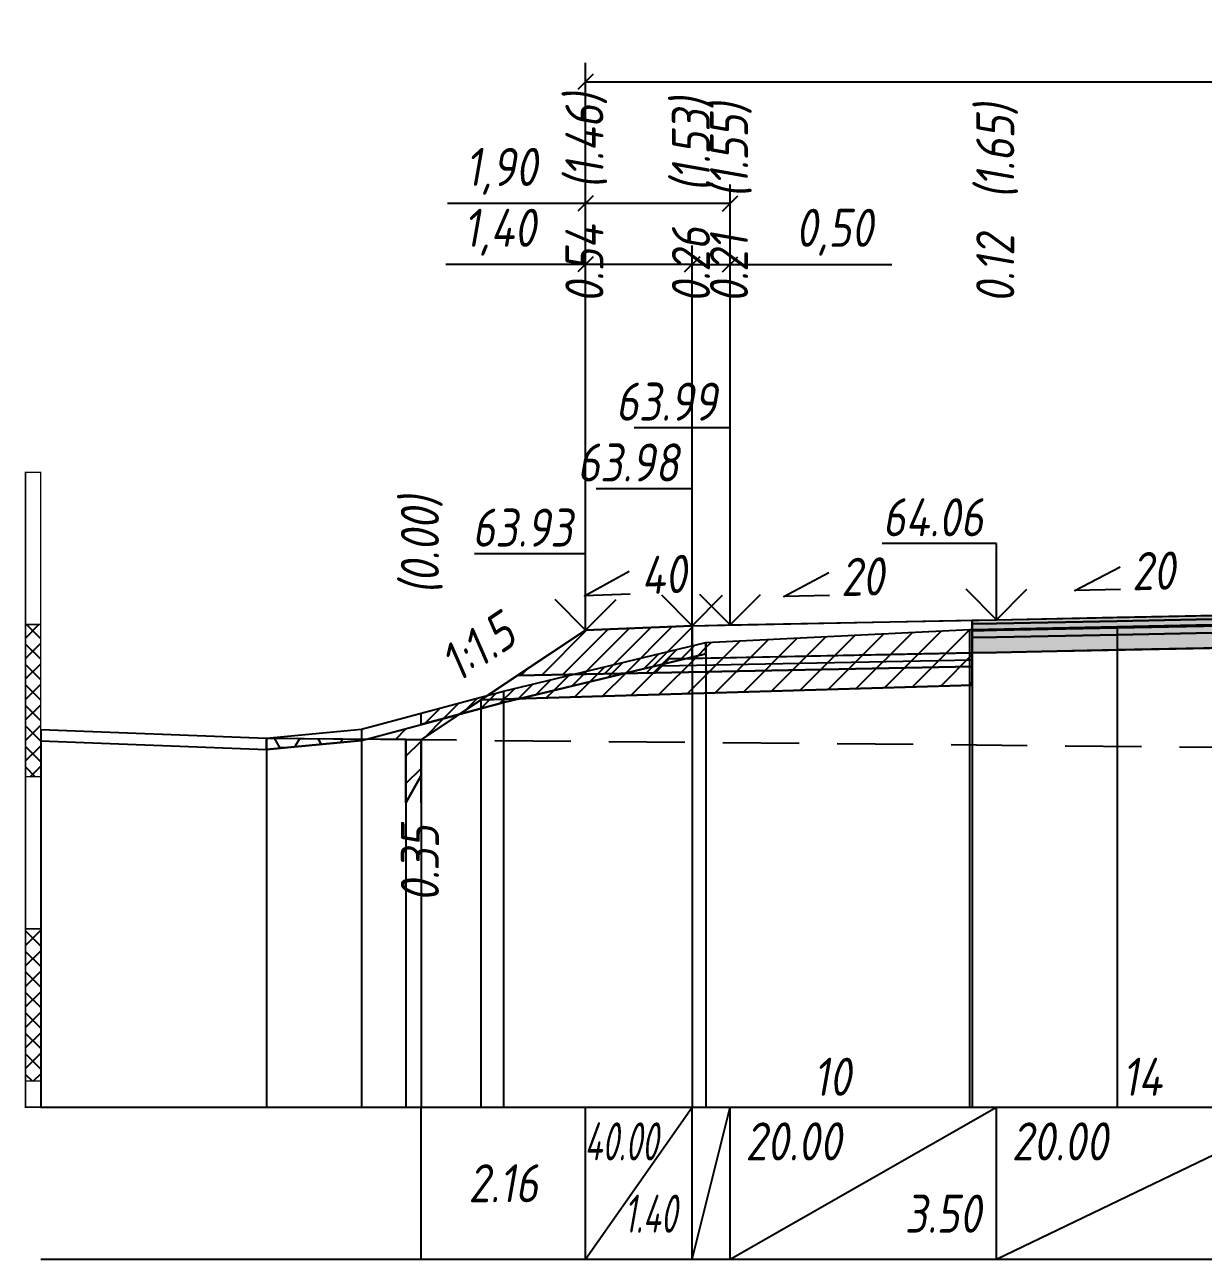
# Model space of a CAD drawing. Extents: x -717 to 1451, y -133302 to 233.
# Drawn here: x 78.9 to 156.4, y -43257 to -43175.9 of the extents above; entities that cross this region are included whole.
import ezdxf
from ezdxf.enums import TextEntityAlignment as Align

# ---------------------------------------------------------------- set-up
doc = ezdxf.new("R2010")
doc.units = 0
doc.linetypes.add('штриховая', pattern=[0.75, 0.5, -0.25])
for name, color, linetype in [('Интерполированный поперечник', 2, 'Continuous'), ('Код_514', 1, 'Continuous'), ('Контур_0', 7, 'Continuous'), ('Контур_2521', 7, 'Continuous'), ('Контур_2564', 7, 'Continuous'), ('Контур_2660', 7, 'Continuous'), ('Контур_2665', 7, 'Continuous'), ('Контур_400', 7, 'Continuous'), ('Контур_508', 7, 'Continuous'), ('Контур_512', 7, 'Continuous'), ('Контур_513', 7, 'Continuous'), ('Контур_818', 7, 'Continuous'), ('Красный поперечник', 1, 'Continuous'), ('Линейка абсолютных высот', 7, 'Continuous'), ('Объём_2501', 7, 'Continuous'), ('Объём_2564', 7, 'Continuous'), ('Объём_2650', 7, 'Continuous'), ('Объём_2660', 7, 'Continuous'), ('Объём_2661', 7, 'Continuous'), ('Объём_2663', 7, 'Continuous'), ('Объём_2665', 7, 'Continuous'), ('Объём_2666', 7, 'Continuous'), ('Объём_2753', 7, 'Continuous'), ('Откосы', 7, 'Continuous'), ('Отметки покрытия', 7, 'Continuous'), ('Рабочие отметки', 7, 'Continuous'), ('Рабочие отметки доп.', 7, 'Continuous'), ('Слои выравнивания', 7, 'Continuous'), ('Таблица', 7, 'Continuous'), ('Уклоны проезжей части', 7, 'Continuous'), ('Черный поперечник', 3, 'Continuous')]:
    doc.layers.add(name, color=color, linetype=linetype)
for name, color, linetype, true_color in [('Контур_2540', 2, 'Continuous', 0xffff00), ('Контур_2560', 2, 'Continuous', 0xffff00), ('Контур_2561', 7, 'Continuous', 0xff8040), ('Контур_2562', 3, 'Continuous', 0x00ff00), ('Контур_2563', 7, 'Continuous', 0xff8000), ('Контур_2570', 7, 'Continuous', 0x80ff00), ('Контур_2583', 3, 'Continuous', 0x00ff00), ('Контур_2725', 7, 'Continuous', 0x323232), ('Контур_2736', 4, 'Continuous', 0x00ffff), ('Контур_2737', 4, 'Continuous', 0x00ffff), ('Контур_2738', 4, 'Continuous', 0x00ffff), ('Контур_2739', 4, 'Continuous', 0x00ffff), ('Контур_2741', 4, 'Continuous', 0x00ffff), ('Контур_2742', 4, 'Continuous', 0x00ffff), ('Контур_2743', 4, 'Continuous', 0x00ffff), ('Контур_2744', 7, 'Continuous', 0xa4ffff), ('Контур_2745', 7, 'Continuous', 0xa4ffff), ('Контур_2747', 4, 'Continuous', 0x00ffff), ('Контур_2748', 4, 'Continuous', 0x00ffff), ('Контур_2749', 4, 'Continuous', 0x00ffff), ('Контур_2750', 4, 'Continuous', 0x00ffff), ('Контур_2751', 4, 'Continuous', 0x00ffff), ('Контур_2752', 4, 'Continuous', 0x00ffff), ('Контур_2760', 7, 'Continuous', 0x323232), ('Контур_2761', 7, 'Continuous', 0x323232), ('Контур_2762', 7, 'Continuous', 0x323232), ('Контур_2763', 7, 'Continuous', 0x323232), ('Контур_402', 7, 'Continuous', 0xff6464), ('Контур_703', 4, 'Continuous', 0x00ffff), ('Контур_705', 4, 'Continuous', 0x00ffff), ('Контур_707', 4, 'Continuous', 0x00ffff), ('Контур_720', 131, 'Continuous', 0xaaffff), ('Объём_2500', 7, 'Continuous', 0xc0c0c0), ('Объём_2520', 7, 'Continuous', 0x80ffff), ('Объём_2540', 2, 'Continuous', 0xffff00), ('Объём_2560', 2, 'Continuous', 0xffff00), ('Объём_2561', 7, 'Continuous', 0xff8040), ('Объём_2562', 3, 'Continuous', 0x00ff00), ('Объём_2563', 7, 'Continuous', 0xff8000), ('Объём_2570', 7, 'Continuous', 0x80ff00), ('Объём_2583', 3, 'Continuous', 0x00ff00), ('Объём_2592', 3, 'Continuous', 0x00ff00), ('Объём_2596', 3, 'Continuous', 0x00ff00), ('Объём_2600', 7, 'Continuous', 0x808000), ('Объём_2746', 2, 'Continuous', 0xffff00)]:
    doc.layers.add(name, color=color, linetype=linetype, true_color=true_color)
doc.styles.get("Standard").update_dxf_attribs({"font": 'txt', "height": 2.5})
doc.styles.add('М', font='romand.shx', dxfattribs={"width": 0.8, "oblique": 10, "height": 2.5})
doc.dimstyles.new('ISO-25', dxfattribs={"dimtxt": 2.5, "dimasz": 2.5, "dimexe": 1.25, "dimexo": 0.625, "dimtad": 1, "dimtxsty": 'Standard', "dimcen": 2.5, "dimadec": 0, "dimazin": 0, "dimtfac": 1, "dimtmove": 0, "dimatfit": 3, "dimfxl": 1, "dimarcsym": 0})
pattern_1 = [(45.0000013, (0, 0), (-0.67351924, 0.67351921), []), (135.0000003, (0, 0), (-0.673519222, -0.67351923), [])]

# ---------------------------------------------------------------- blocks, each defined once
blk = doc.blocks.new('_Oblique')
at = {"color": 0, "linetype": 'ByBlock', "lineweight": -2}
blk.add_line((-0.5, -0.5), (0.5, 0.5), dxfattribs=at)
blk = doc.blocks.new('*D1011')
at = {"color": 0, "lineweight": -2, "transparency": 16777216}
for p, q in [((115.81, -43215.076), (115.81, -43190.356)), ((122.81, -43214.796), (122.81, -43190.356)), ((115.81, -43191.606), (106.635, -43191.606)), ((122.81, -43191.606), (115.81, -43191.606))]:
    blk.add_line(p, q, dxfattribs=at)
at = {"layer": 'Defpoints', "color": 0, "transparency": 16777216}
for p in [(122.81, -43191.606), (115.81, -43215.701), (122.81, -43215.421)]:
    blk.add_point(p, dxfattribs=at)
at = {"color": 0, "lineweight": -2, "transparency": 16777216, "rotation": 180}
blk.add_blockref('_Oblique', (115.81, -43191.606), dxfattribs=at)
at = {"color": 0, "lineweight": -2, "transparency": 16777216}
blk.add_blockref('_Oblique', (122.81, -43191.606), dxfattribs=at)
at = {"color": 0, "transparency": 16777216, "insert": (110.176, -43189.493), "char_height": 2.5, "width": 8.75, "attachment_point": 5, "style": 'М'}
blk.add_mtext('1,40', dxfattribs=at)
blk = doc.blocks.new('*D1013')
at = {"color": 0, "lineweight": -2, "transparency": 16777216}
for p, q in [((122.81, -43214.796), (122.81, -43190.356)), ((125.31, -43214.746), (125.31, -43190.356)), ((122.81, -43191.606), (125.31, -43191.606)), ((125.31, -43191.606), (135.929, -43191.606))]:
    blk.add_line(p, q, dxfattribs=at)
at = {"layer": 'Defpoints', "color": 0, "transparency": 16777216}
for p in [(125.31, -43191.606), (122.81, -43215.421), (125.31, -43215.371)]:
    blk.add_point(p, dxfattribs=at)
at = {"color": 0, "lineweight": -2, "transparency": 16777216, "rotation": 180}
blk.add_blockref('_Oblique', (122.81, -43191.606), dxfattribs=at)
at = {"color": 0, "lineweight": -2, "transparency": 16777216}
blk.add_blockref('_Oblique', (125.31, -43191.606), dxfattribs=at)
at = {"color": 0, "transparency": 16777216, "insert": (132.167, -43189.493), "char_height": 2.5, "width": 9.16667, "attachment_point": 5, "style": 'М'}
blk.add_mtext('0,50', dxfattribs=at)
blk = doc.blocks.new('*D1016')
at = {"color": 0, "lineweight": -2, "transparency": 16777216}
for p, q in [((115.81, -43215.076), (115.81, -43186.356)), ((125.31, -43214.746), (125.31, -43186.356)), ((115.81, -43187.606), (106.741, -43187.606)), ((125.31, -43187.606), (115.81, -43187.606))]:
    blk.add_line(p, q, dxfattribs=at)
at = {"layer": 'Defpoints', "color": 0, "transparency": 16777216}
for p in [(125.31, -43187.606), (115.81, -43215.701), (125.31, -43215.371)]:
    blk.add_point(p, dxfattribs=at)
at = {"color": 0, "lineweight": -2, "transparency": 16777216, "rotation": 180}
blk.add_blockref('_Oblique', (115.81, -43187.606), dxfattribs=at)
at = {"color": 0, "lineweight": -2, "transparency": 16777216}
blk.add_blockref('_Oblique', (125.31, -43187.606), dxfattribs=at)
at = {"color": 0, "transparency": 16777216, "insert": (110.282, -43185.493), "char_height": 2.5, "width": 8.75, "attachment_point": 5, "style": 'М'}
blk.add_mtext('1,90', dxfattribs=at)
blk = doc.blocks.new('*D1017')
at = {"color": 0, "lineweight": -2, "transparency": 16777216}
for p, q in [((115.81, -43215.076), (115.81, -43178.356)), ((212.766, -43215.106), (212.766, -43178.356)), ((115.81, -43179.606), (212.766, -43179.606))]:
    blk.add_line(p, q, dxfattribs=at)
at = {"layer": 'Defpoints', "color": 0, "transparency": 16777216}
for p in [(212.766, -43179.606), (115.81, -43215.701), (212.766, -43215.731)]:
    blk.add_point(p, dxfattribs=at)
at = {"color": 0, "lineweight": -2, "transparency": 16777216, "rotation": 180}
blk.add_blockref('_Oblique', (115.81, -43179.606), dxfattribs=at)
at = {"color": 0, "lineweight": -2, "transparency": 16777216}
blk.add_blockref('_Oblique', (212.766, -43179.606), dxfattribs=at)
at = {"color": 0, "transparency": 16777216, "insert": (164.288, -43177.493), "char_height": 2.5, "width": 11.66667, "attachment_point": 5, "style": 'М'}
blk.add_mtext('19,39', dxfattribs=at)

msp = doc.modelspace()

# ---------------------------------------------------------------- hatches: boundary and pattern name
at = {"layer": 'Линейка абсолютных высот'}
h = msp.add_hatch(dxfattribs=at)
h.set_pattern_fill('ANSI37', scale=0.3, style=0)
h.set_pattern_definition(pattern_1)
h.paths.add_polyline_path([(80, -43225.278), (80, -43215.278), (79, -43215.278), (79, -43225.278)])
h = msp.add_hatch(dxfattribs=at)
h.set_pattern_fill('ANSI37', scale=0.3, style=0)
h.set_pattern_definition(pattern_1)
h.paths.add_polyline_path([(80, -43245.278), (80, -43235.278), (79, -43235.278), (79, -43245.278)])
at = {"layer": 'Объём_2563'}
h = msp.add_hatch(dxfattribs=at)
h.set_pattern_fill('ANSI31', color=256, scale=0.3)
h.paths.add_polyline_path([(115.81, -43215.639), (122.81, -43215.359), (122.81, -43217.509), (121.31, -43217.539), (120.392, -43218.457), (111.31, -43218.639)])
at = {"layer": 'Объём_2570'}
h = msp.add_hatch(dxfattribs=at)
h.set_pattern_fill('ANSI31', color=256, scale=0.2)
h.paths.add_polyline_path([(123.722, -43217.199), (110.412, -43220.405), (105, -43221.857), (105, -43221.107), (110.412, -43219.655), (123.722, -43216.449)])
at = {"layer": 'Объём_2600'}
h = msp.add_hatch(dxfattribs=at)
h.set_pattern_fill('ANSI31', color=6, scale=0.4)
h.paths.add_polyline_path([(141.224, -43219.264), (111.441, -43220.157), (123.722, -43217.199), (123.722, -43216.449), (141.04, -43215.615), (141.224, -43215.611)])
h = msp.add_hatch(dxfattribs=at)
h.set_pattern_fill('ANSI31', color=6, scale=0.4)
h.paths.add_polyline_path([(104, -43222.836), (101.44, -43222.812), (107.481, -43221.192), (105, -43222.846), (105, -43225.19), (104, -43227)])
h = msp.add_hatch(dxfattribs=at)
h.set_pattern_fill('HONEY', color=5, scale=0.3)
h.paths.add_polyline_path([(101.091, -43222.906), (94.836, -43223.5), (94.836, -43222.75), (101.44, -43222.812)])
at = {"layer": 'Слои выравнивания'}
for color, points in [(2, [(141.224, -43214.991), (142.81, -43214.959), (150.733, -43214.8), (163.198, -43214.551), (163.496, -43214.545), (163.56, -43214.544), (163.56, -43214.794), (163.496, -43214.795), (163.198, -43214.801), (150.733, -43215.05), (142.81, -43215.209), (141.224, -43215.241)]), (3, [(141.224, -43215.241), (142.81, -43215.209), (150.733, -43215.05), (163.198, -43214.801), (163.496, -43214.795), (163.56, -43214.794), (163.56, -43215.244), (163.496, -43215.245), (163.198, -43215.251), (150.733, -43215.5), (142.81, -43215.659), (141.224, -43215.691)]), (4, [(141.224, -43215.691), (142.81, -43215.659), (150.733, -43215.5), (163.198, -43215.251), (163.496, -43215.245), (163.56, -43215.244), (163.56, -43215.694), (163.496, -43215.695), (163.198, -43215.701), (150.733, -43215.95), (142.81, -43216.109), (141.224, -43216.141)]), (5, [(141.224, -43216.141), (142.81, -43216.109), (150.733, -43215.95), (163.198, -43215.701), (163.496, -43215.695), (163.56, -43215.694), (163.56, -43216.694), (163.496, -43216.695), (163.198, -43216.701), (150.733, -43216.95), (142.81, -43217.109), (141.224, -43217.141)])]:
    msp.add_hatch(color=color, dxfattribs=at).paths.add_polyline_path(points)

# ---------------------------------------------------------------- linework, layer by layer
at = {"layer": 'Интерполированный поперечник', "linetype": 'штриховая', "ltscale": 10, "flags": 128}
msp.add_lwpolyline([(94.836, -43222.75), (224.396, -43223.967)], dxfattribs=at)
at = {"layer": 'Код_514'}
for p, q in [((105, -43257), (105, -43247)), ((115.81, -43257), (115.81, -43247)), ((115.81, -43257), (122.81, -43247)), ((122.81, -43257), (122.81, -43247)), ((122.81, -43257), (125.31, -43247)), ((125.31, -43257), (125.31, -43247)), ((125.31, -43257), (142.81, -43247)), ((142.81, -43257), (142.81, -43247)), ((142.81, -43257), (163.56, -43247))]:
    msp.add_line(p, q, dxfattribs=at)
at = {"layer": 'Контур_0', "flags": 128}
for points in [[(115.81, -43215.639), (105, -43222.846), (105, -43222.846), (105, -43222.846), (105, -43222.846), (105, -43222.846), (105, -43222.846), (105, -43222.846), (105, -43222.846), (105, -43222.846), (105, -43222.846), (105, -43222.846), (105, -43222.846), (105, -43222.846), (105, -43222.846), (105, -43227)], [(115.81, -43215.639), (105, -43222.846), (105, -43222.846), (105, -43222.846), (105, -43222.846), (105, -43222.846), (105, -43222.846), (105, -43222.846), (105, -43222.846), (105, -43222.846), (105, -43222.846), (105, -43222.846), (105, -43222.846), (105, -43222.846), (105, -43222.846), (105, -43227), (105, -43227), (105, -43222.846), (105, -43222.846), (105, -43222.846), (105, -43222.846), (105, -43222.846), (105, -43222.846), (105, -43222.846), (105, -43222.846), (105, -43222.846), (105, -43222.846), (105, -43222.846), (105, -43222.846), (105, -43222.846)], [(125.31, -43217.459), (122.81, -43217.509), (122.81, -43215.359), (141.224, -43214.991), (141.224, -43217.141), (125.31, -43217.459), (125.31, -43217.459)], [(121.31, -43217.539), (141.224, -43217.141), (141.224, -43218.041), (120.392, -43218.457), (121.31, -43217.539), (121.31, -43217.539)], [(111.31, -43218.639), (120.392, -43218.457), (121.31, -43217.539), (122.81, -43217.509)]]:
    msp.add_lwpolyline(points, dxfattribs=at)
at = {"layer": 'Контур_2521', "color": 250, "flags": 128}
msp.add_lwpolyline([(120.851, -43217.998), (141.224, -43217.591)], dxfattribs=at)
at = {"layer": 'Контур_2540', "flags": 128}
msp.add_lwpolyline([(120.392, -43218.457), (141.224, -43218.041), (141.224, -43219.264), (108.919, -43220.233), (111.31, -43218.639), (120.392, -43218.457), (120.392, -43218.457)], dxfattribs=at)
at = {"layer": 'Контур_2560', "flags": 128}
msp.add_lwpolyline([(115.81, -43215.639), (115.81, -43215.639), (115.81, -43215.639), (122.81, -43215.359)], dxfattribs=at)
at = {"layer": 'Контур_2561', "flags": 128}
msp.add_lwpolyline([(122.81, -43215.359), (122.81, -43215.359), (115.81, -43215.639), (115.81, -43215.639), (122.81, -43215.359)], dxfattribs=at)
at = {"layer": 'Контур_2562', "flags": 128}
msp.add_lwpolyline([(115.81, -43215.639), (115.81, -43215.639), (115.81, -43215.639), (115.81, -43215.639), (115.81, -43215.639)], dxfattribs=at)
at = {"layer": 'Контур_2563', "flags": 128}
msp.add_lwpolyline([(115.81, -43215.639), (122.81, -43215.359), (122.81, -43217.509), (121.31, -43217.539), (120.392, -43218.457), (111.31, -43218.639), (115.81, -43215.639), (115.81, -43215.639)], dxfattribs=at)
at = {"layer": 'Контур_2564', "flags": 128}
msp.add_lwpolyline([(115.81, -43215.639), (122.81, -43215.359)], dxfattribs=at)
at = {"layer": 'Контур_2570', "flags": 128}
msp.add_lwpolyline([(80, -43222.918), (94.836, -43223.5), (101.091, -43222.906), (101.091, -43222.906), (110.412, -43220.405), (123.722, -43217.199), (123.722, -43216.449), (141.04, -43215.615), (141.224, -43215.611), (150.733, -43215.411), (163.198, -43215.154), (163.496, -43215.16), (163.56, -43215.161), (186.611, -43215.588), (187.391, -43215.62), (203.056, -43215.792), (203.056, -43216.542), (203.896, -43216.795), (224.396, -43224.717), (224.396, -43224.717), (251.217, -43225.972)], dxfattribs=at)
at = {"layer": 'Контур_2583', "flags": 128}
msp.add_lwpolyline([(104, -43227), (105, -43225.19), (105, -43222.846), (104, -43222.846), (104, -43227)], dxfattribs=at)
at = {"layer": 'Контур_2660', "flags": 128}
msp.add_lwpolyline([(108.919, -43220.233), (141.224, -43219.264)], dxfattribs=at)
at = {"layer": 'Контур_2665', "flags": 128}
msp.add_lwpolyline([(115.81, -43215.639), (115.81, -43215.639)], dxfattribs=at)
at = {"layer": 'Контур_2725', "flags": 128}
msp.add_lwpolyline([(141.224, -43217.141), (142.81, -43217.109), (150.733, -43216.95), (163.198, -43216.701), (163.496, -43216.695), (163.56, -43216.694), (184.31, -43217.109), (186.611, -43217.155)], dxfattribs=at)
at = {"layer": 'Контур_2736', "flags": 128}
msp.add_lwpolyline([(115.81, -43215.639), (105, -43222.846)], dxfattribs=at)
at = {"layer": 'Контур_2737', "flags": 128}
msp.add_lwpolyline([(105, -43222.846), (105, -43222.846)], dxfattribs=at)
at = {"layer": 'Контур_2738', "flags": 128}
msp.add_lwpolyline([(105, -43222.846), (105, -43222.846)], dxfattribs=at)
at = {"layer": 'Контур_2739', "flags": 128}
msp.add_lwpolyline([(105, -43222.846), (105, -43222.846)], dxfattribs=at)
at = {"layer": 'Контур_2741', "flags": 128}
msp.add_lwpolyline([(105, -43222.846), (105, -43222.846)], dxfattribs=at)
at = {"layer": 'Контур_2742', "flags": 128}
msp.add_lwpolyline([(105, -43222.846), (105, -43222.846)], dxfattribs=at)
at = {"layer": 'Контур_2743', "flags": 128}
msp.add_lwpolyline([(105, -43222.846), (105, -43222.846)], dxfattribs=at)
at = {"layer": 'Контур_2744', "flags": 128}
msp.add_lwpolyline([(105, -43222.846), (105, -43222.846)], dxfattribs=at)
msp.add_lwpolyline([(105, -43222.846), (105, -43222.846)], dxfattribs=at)
msp.add_lwpolyline([(105, -43222.846), (105, -43222.846)], dxfattribs=at)
msp.add_lwpolyline([(105, -43222.846), (105, -43222.846)], dxfattribs=at)
msp.add_lwpolyline([(105, -43222.846), (105, -43222.846)], dxfattribs=at)
msp.add_lwpolyline([(105, -43222.846), (105, -43222.846)], dxfattribs=at)
at = {"layer": 'Контур_2745', "flags": 128}
msp.add_lwpolyline([(105, -43222.846), (105, -43222.846)], dxfattribs=at)
msp.add_lwpolyline([(105, -43222.846), (105, -43222.846)], dxfattribs=at)
msp.add_lwpolyline([(105, -43222.846), (105, -43222.846)], dxfattribs=at)
msp.add_lwpolyline([(105, -43222.846), (105, -43222.846)], dxfattribs=at)
msp.add_lwpolyline([(105, -43222.846), (105, -43222.846)], dxfattribs=at)
msp.add_lwpolyline([(105, -43222.846), (105, -43222.846)], dxfattribs=at)
at = {"layer": 'Контур_2747', "flags": 128}
msp.add_lwpolyline([(105, -43222.846), (105, -43222.846)], dxfattribs=at)
at = {"layer": 'Контур_2748', "flags": 128}
msp.add_lwpolyline([(105, -43222.846), (105, -43222.846)], dxfattribs=at)
at = {"layer": 'Контур_2749', "flags": 128}
msp.add_lwpolyline([(105, -43222.846), (105, -43222.846)], dxfattribs=at)
at = {"layer": 'Контур_2750', "flags": 128}
msp.add_lwpolyline([(105, -43222.846), (105, -43222.846)], dxfattribs=at)
at = {"layer": 'Контур_2751', "flags": 128}
msp.add_lwpolyline([(105, -43222.846), (105, -43222.846)], dxfattribs=at)
at = {"layer": 'Контур_2752', "flags": 128}
msp.add_lwpolyline([(105, -43222.846), (105, -43222.846)], dxfattribs=at)
at = {"layer": 'Контур_2760', "flags": 128}
msp.add_lwpolyline([(141.224, -43214.991), (142.81, -43214.959), (150.733, -43214.8), (163.198, -43214.551), (163.496, -43214.545), (163.56, -43214.544), (184.31, -43214.959), (186.611, -43215.005)], dxfattribs=at)
at = {"layer": 'Контур_2761', "flags": 128}
msp.add_lwpolyline([(141.224, -43215.241), (142.81, -43215.209), (150.733, -43215.05), (163.198, -43214.801), (163.496, -43214.795), (163.56, -43214.794), (184.31, -43215.209), (186.611, -43215.255)], dxfattribs=at)
at = {"layer": 'Контур_2762', "flags": 128}
msp.add_lwpolyline([(141.224, -43215.691), (142.81, -43215.659), (150.733, -43215.5), (163.198, -43215.251), (163.496, -43215.245), (163.56, -43215.244), (184.31, -43215.659), (186.611, -43215.705)], dxfattribs=at)
at = {"layer": 'Контур_2763', "flags": 128}
msp.add_lwpolyline([(141.224, -43216.141), (142.81, -43216.109), (150.733, -43215.95), (163.198, -43215.701), (163.496, -43215.695), (163.56, -43215.694), (184.31, -43216.109), (186.611, -43216.155)], dxfattribs=at)
at = {"layer": 'Контур_400', "flags": 128}
msp.add_lwpolyline([(122.81, -43215.359), (125.31, -43215.309), (125.31, -43215.309), (125.31, -43215.309), (125.31, -43215.309), (125.31, -43215.309), (125.31, -43215.309), (142.81, -43214.959), (163.56, -43214.544)], dxfattribs=at)
at = {"layer": 'Контур_402', "flags": 128}
msp.add_lwpolyline([(108.919, -43220.233), (141.224, -43219.264), (141.224, -43217.141), (163.56, -43216.694), (186.611, -43217.155), (186.611, -43219.285), (219.68, -43220.277)], dxfattribs=at)
at = {"layer": 'Контур_508', "flags": 128}
msp.add_lwpolyline([(104, -43227), (105, -43225.19), (105, -43222.846), (108.919, -43220.233), (141.224, -43219.264), (141.224, -43217.141), (163.56, -43216.694), (186.611, -43217.155), (186.611, -43219.285), (219.68, -43220.277), (225.277, -43224.008), (225.277, -43225.21), (227.313, -43226.568), (227.616, -43226.568), (229.616, -43226.568), (229.918, -43226.568), (231.517, -43225.502)], dxfattribs=at)
at = {"layer": 'Контур_512', "flags": 128}
msp.add_lwpolyline([(104, -43227), (105, -43225.19), (105, -43222.846), (108.919, -43220.233), (141.224, -43219.264)], dxfattribs=at)
at = {"layer": 'Контур_513', "flags": 128}
msp.add_lwpolyline([(104, -43227), (105, -43225.19), (105, -43222.846), (108.919, -43220.233), (141.224, -43219.264), (141.224, -43217.141), (163.56, -43216.694), (186.611, -43217.155), (186.611, -43219.285), (219.68, -43220.277), (225.277, -43224.008), (225.277, -43225.21), (227.313, -43226.568), (227.616, -43226.568), (229.616, -43226.568), (229.918, -43226.568), (231.517, -43225.502)], dxfattribs=at)
at = {"layer": 'Контур_703', "flags": 128}
for points in [[(115.81, -43215.639), (105, -43222.846)], [(105, -43222.846), (105, -43227)]]:
    msp.add_lwpolyline(points, dxfattribs=at)
at = {"layer": 'Контур_705', "flags": 128}
msp.add_lwpolyline([(105, -43222.846), (105, -43222.846)], dxfattribs=at)
at = {"layer": 'Контур_707', "flags": 128}
msp.add_lwpolyline([(105, -43227), (105, -43222.846)], dxfattribs=at)
at = {"layer": 'Контур_720', "flags": 128}
msp.add_lwpolyline([(105, -43227), (105, -43227)], dxfattribs=at)
at = {"layer": 'Контур_818', "flags": 128}
msp.add_lwpolyline([(105, -43221.857), (110.412, -43220.405), (123.722, -43217.199), (123.722, -43216.449), (141.04, -43215.615), (141.224, -43215.611), (150.733, -43215.411), (163.198, -43215.154), (163.496, -43215.16), (163.56, -43215.161), (186.611, -43215.588), (187.391, -43215.62), (203.056, -43215.792), (203.056, -43216.542), (203.896, -43216.795), (224.396, -43224.717), (224.396, -43224.717), (231.517, -43225.05)], dxfattribs=at)
at = {"layer": 'Красный поперечник'}
for p, q in [((142.81, -43214.959), (163.56, -43214.544)), ((105, -43222.846), (115.81, -43215.639)), ((115.81, -43215.639), (122.81, -43215.359)), ((122.81, -43215.359), (125.31, -43215.309)), ((125.31, -43215.309), (142.81, -43214.959)), ((141.224, -43219.264), (141.224, -43247)), ((108.919, -43220.233), (108.919, -43247)), ((105, -43222.846), (105, -43247)), ((105, -43225.19), (105, -43247)), ((104, -43227), (104, -43247))]:
    msp.add_line(p, q, dxfattribs=at)
at = {"layer": 'Линейка абсолютных высот', "color": 7, "const_width": 0.1, "flags": 128}
for points in [[(80, -43215.278), (80, -43205.278), (79, -43205.278), (79, -43215.278), (80, -43215.278)], [(80, -43225.278), (80, -43215.278), (79, -43215.278), (79, -43225.278), (80, -43225.278)], [(80, -43235.278), (80, -43225.278), (79, -43225.278), (79, -43235.278), (80, -43235.278)], [(80, -43245.278), (80, -43235.278), (79, -43235.278), (79, -43245.278), (80, -43245.278)], [(80, -43247), (80, -43245.278), (79, -43245.278), (79, -43247), (80, -43247)]]:
    msp.add_lwpolyline(points, dxfattribs=at)
at = {"layer": 'Объём_2500', "flags": 128}
msp.add_lwpolyline([(125.31, -43217.459), (122.81, -43217.509), (122.81, -43215.359), (141.224, -43214.991), (141.224, -43217.141), (125.31, -43217.459), (125.31, -43217.459)], dxfattribs=at)
at = {"layer": 'Объём_2501', "flags": 128}
msp.add_lwpolyline([(122.81, -43215.359), (125.31, -43215.309), (125.31, -43215.309), (125.31, -43215.309), (125.31, -43215.309), (125.31, -43215.309), (125.31, -43215.309), (142.81, -43214.959), (163.56, -43214.544)], dxfattribs=at)
at = {"layer": 'Объём_2520', "color": 250, "flags": 128}
msp.add_lwpolyline([(121.31, -43217.539), (141.224, -43217.141), (141.224, -43218.041), (120.392, -43218.457), (121.31, -43217.539), (121.31, -43217.539)], dxfattribs=at)
at = {"layer": 'Объём_2540', "flags": 128}
msp.add_lwpolyline([(120.392, -43218.457), (141.224, -43218.041), (141.224, -43219.264), (108.919, -43220.233), (111.31, -43218.639), (120.392, -43218.457), (120.392, -43218.457)], dxfattribs=at)
at = {"layer": 'Объём_2560', "flags": 128}
msp.add_lwpolyline([(115.81, -43215.639), (115.81, -43215.639), (115.81, -43215.639), (122.81, -43215.359)], dxfattribs=at)
at = {"layer": 'Объём_2561', "flags": 128}
msp.add_lwpolyline([(122.81, -43215.359), (122.81, -43215.359), (115.81, -43215.639), (115.81, -43215.639), (122.81, -43215.359)], dxfattribs=at)
at = {"layer": 'Объём_2562', "flags": 128}
msp.add_lwpolyline([(115.81, -43215.639), (115.81, -43215.639), (115.81, -43215.639), (115.81, -43215.639), (115.81, -43215.639)], dxfattribs=at)
at = {"layer": 'Объём_2563', "color": 250, "flags": 128}
msp.add_lwpolyline([(115.81, -43215.639), (122.81, -43215.359), (122.81, -43217.509), (121.31, -43217.539), (120.392, -43218.457), (111.31, -43218.639), (115.81, -43215.639), (115.81, -43215.639)], dxfattribs=at)
at = {"layer": 'Объём_2564', "flags": 128}
msp.add_lwpolyline([(115.81, -43215.639), (122.81, -43215.359)], dxfattribs=at)
at = {"layer": 'Объём_2570', "flags": 128}
msp.add_lwpolyline([(123.722, -43217.199), (110.412, -43220.405), (105, -43221.857), (105, -43221.107), (110.412, -43219.655), (123.722, -43216.449), (123.722, -43217.199), (123.722, -43217.199)], dxfattribs=at)
at = {"layer": 'Объём_2583', "flags": 128}
msp.add_lwpolyline([(104, -43227), (105, -43225.19), (105, -43222.846), (104, -43222.846), (104, -43227)], dxfattribs=at)
at = {"layer": 'Объём_2592', "flags": 128}
msp.add_lwpolyline([(105, -43222.846), (105, -43227), (105, -43222.846)], dxfattribs=at)
at = {"layer": 'Объём_2596', "flags": 128}
msp.add_lwpolyline([(105, -43222.846), (105, -43227), (105, -43222.846)], dxfattribs=at)
at = {"layer": 'Объём_2600', "color": 5, "flags": 128}
for points in [[(108.919, -43220.233), (111.441, -43220.157), (110.412, -43220.405), (107.481, -43221.192), (108.919, -43220.233), (108.919, -43220.233)], [(101.091, -43222.906), (94.836, -43223.5), (94.836, -43222.75), (101.44, -43222.812), (101.091, -43222.906), (101.091, -43222.906)]]:
    msp.add_lwpolyline(points, dxfattribs=at)
at = {"layer": 'Объём_2650', "color": 6, "flags": 128}
for points in [[(141.224, -43219.264), (111.441, -43220.157), (123.722, -43217.199), (123.722, -43216.449), (141.04, -43215.615), (141.224, -43215.611), (141.224, -43219.264), (141.224, -43219.264)], [(104, -43222.836), (101.44, -43222.812), (107.481, -43221.192), (105, -43222.846), (105, -43225.19), (104, -43227), (104, -43222.836), (104, -43222.836)]]:
    msp.add_lwpolyline(points, dxfattribs=at)
at = {"layer": 'Объём_2660', "flags": 128}
msp.add_lwpolyline([(108.919, -43220.233), (141.224, -43219.264)], dxfattribs=at)
at = {"layer": 'Объём_2661', "flags": 128}
msp.add_lwpolyline([(115.81, -43215.639), (105, -43222.846)], dxfattribs=at)
at = {"layer": 'Объём_2663', "flags": 128}
msp.add_lwpolyline([(105, -43222.846), (105, -43227), (105, -43222.846)], dxfattribs=at)
at = {"layer": 'Объём_2665', "flags": 128}
msp.add_lwpolyline([(115.81, -43215.639), (115.81, -43215.639)], dxfattribs=at)
at = {"layer": 'Объём_2666', "flags": 128}
msp.add_lwpolyline([(115.81, -43215.639), (105, -43222.846)], dxfattribs=at)
at = {"layer": 'Объём_2746', "flags": 128}
msp.add_lwpolyline([(123.722, -43217.199), (123.722, -43216.449), (141.04, -43215.615), (141.224, -43215.611), (141.224, -43219.264), (111.441, -43220.157), (123.722, -43217.199), (123.722, -43217.199)], dxfattribs=at)
at = {"layer": 'Объём_2753', "flags": 128}
msp.add_lwpolyline([(141.224, -43214.991), (141.224, -43214.991)], dxfattribs=at)
at = {"layer": 'Откосы', "color": 1, "flags": 128}
for points in [[(150.96, -43212.985), (147.96, -43213.045), (150.93, -43211.485)], [(118.731, -43213.277), (115.733, -43213.396), (118.671, -43211.778)], [(131.835, -43213.367), (128.835, -43213.427), (131.805, -43211.867)]]:
    msp.add_lwpolyline(points, dxfattribs=at)
at = {"layer": 'Отметки покрытия', "color": 1}
for p, q in [((125.31, -43202.359), (119.01, -43202.359)), ((125.31, -43215.309), (125.31, -43202.359)), ((122.81, -43206.359), (116.51, -43206.359)), ((122.81, -43215.359), (122.81, -43206.359)), ((142.81, -43209.959), (135.31, -43209.959)), ((142.81, -43214.959), (142.81, -43209.959)), ((115.81, -43210.639), (108.51, -43210.639)), ((115.81, -43215.639), (115.81, -43210.639)), ((125.31, -43215.309), (123.31, -43213.309)), ((125.31, -43215.309), (127.31, -43213.309)), ((142.81, -43214.959), (140.81, -43212.959)), ((142.81, -43214.959), (144.81, -43212.959)), ((115.81, -43215.639), (113.81, -43213.639)), ((115.81, -43215.639), (117.81, -43213.639)), ((122.81, -43215.359), (120.81, -43213.359)), ((122.81, -43215.359), (124.81, -43213.359))]:
    msp.add_line(p, q, dxfattribs=at)
at = {"layer": 'Слои выравнивания'}
for p, q in [((122.81, -43215.359), (122.81, -43247)), ((141.224, -43214.991), (141.224, -43247))]:
    msp.add_line(p, q, dxfattribs=at)
at = {"layer": 'Слои выравнивания', "color": 2, "flags": 128}
msp.add_lwpolyline([(141.224, -43214.991), (142.81, -43214.959), (150.733, -43214.8), (163.198, -43214.551), (163.496, -43214.545), (163.56, -43214.544), (163.56, -43214.794), (163.496, -43214.795), (163.198, -43214.801), (150.733, -43215.05), (142.81, -43215.209), (141.224, -43215.241)], close=True, dxfattribs=at)
at = {"layer": 'Слои выравнивания', "color": 3, "flags": 128}
msp.add_lwpolyline([(141.224, -43215.241), (142.81, -43215.209), (150.733, -43215.05), (163.198, -43214.801), (163.496, -43214.795), (163.56, -43214.794), (163.56, -43215.244), (163.496, -43215.245), (163.198, -43215.251), (150.733, -43215.5), (142.81, -43215.659), (141.224, -43215.691)], close=True, dxfattribs=at)
at = {"layer": 'Слои выравнивания', "color": 4, "flags": 128}
msp.add_lwpolyline([(141.224, -43215.691), (142.81, -43215.659), (150.733, -43215.5), (163.198, -43215.251), (163.496, -43215.245), (163.56, -43215.244), (163.56, -43215.694), (163.496, -43215.695), (163.198, -43215.701), (150.733, -43215.95), (142.81, -43216.109), (141.224, -43216.141)], close=True, dxfattribs=at)
at = {"layer": 'Слои выравнивания', "color": 5, "flags": 128}
msp.add_lwpolyline([(141.224, -43216.141), (142.81, -43216.109), (150.733, -43215.95), (163.198, -43215.701), (163.496, -43215.695), (163.56, -43215.694), (163.56, -43216.694), (163.496, -43216.695), (163.198, -43216.701), (150.733, -43216.95), (142.81, -43217.109), (141.224, -43217.141)], close=True, dxfattribs=at)
at = {"layer": 'Таблица'}
for p, q in [((80, -43247), (256.517, -43247)), ((80, -43257), (256.517, -43257))]:
    msp.add_line(p, q, dxfattribs=at)
at = {"layer": 'Черный поперечник', "color": 7}
for p, q in [((141.04, -43215.615), (141.04, -43247)), ((141.224, -43215.611), (141.224, -43247)), ((150.733, -43215.411), (150.733, -43247)), ((123.722, -43216.449), (123.722, -43247)), ((110.412, -43219.655), (110.412, -43247)), ((80, -43222.168), (80, -43247)), ((101.091, -43222.156), (101.091, -43247)), ((94.836, -43222.75), (94.836, -43247))]:
    msp.add_line(p, q, dxfattribs=at)
at = {"layer": 'Черный поперечник', "flags": 128}
msp.add_lwpolyline([(80, -43222.168), (94.836, -43222.75), (101.091, -43222.156), (110.412, -43219.655), (123.722, -43216.449), (141.04, -43215.615), (141.224, -43215.611), (150.733, -43215.411), (163.198, -43215.154), (163.496, -43215.16), (163.56, -43215.161), (186.611, -43215.588), (187.391, -43215.62), (203.056, -43215.792), (203.896, -43216.045), (224.396, -43223.967), (251.217, -43225.222), (252.109, -43225.385), (254.916, -43224.519), (255.969, -43224.208), (256.517, -43223.986)], dxfattribs=at)

# ---------------------------------------------------------------- texts
at = {"layer": 'Код_514', "style": 'М', "oblique": 10}
for s, width, p in [('40.00', 0.6, (115.722, -43248)), ('20.00', 0.8, (126.31, -43248)), ('20.00', 0.8, (143.81, -43248))]:
    msp.add_text(s, height=2.5, dxfattribs=dict(at, width=width)).set_placement(p, align=Align.TOP_LEFT)
at = {"layer": 'Код_514', "style": 'М', "oblique": 10, "width": 0.8}
msp.add_text('2.16', height=2.5, dxfattribs=at).set_placement((110.405, -43252), align=Align.MIDDLE_CENTER)
at = {"layer": 'Код_514', "style": 'М', "oblique": 10}
for s, width, p in [('1.40', 0.6, (121.81, -43256)), ('3.50', 0.8, (141.81, -43256))]:
    msp.add_text(s, height=2.5, dxfattribs=dict(at, width=width)).set_placement(p, align=Align.BOTTOM_RIGHT)
at = {"layer": 'Отметки покрытия', "color": 1, "style": 'М', "oblique": 10, "width": 0.8}
for s, p in [('63.99', (124.451, -43202.628)), ('63.98', (121.951, -43206.628)), ('64.06', (141.951, -43210.228)), ('63.93', (114.951, -43210.908))]:
    msp.add_text(s, height=2.5, dxfattribs=at).set_placement(p, align=Align.BOTTOM_RIGHT)
at = {"layer": 'Рабочие отметки', "color": 1, "style": 'М', "oblique": 10, "width": 0.8}
for s, p in [('0.54', (115.732, -43194.138)), ('0.26', (122.732, -43194.138)), ('0.21', (125.232, -43194.138)), ('0.12', (142.732, -43194.138))]:
    msp.add_text(s, height=2.5, rotation=90, dxfattribs=at).set_placement(p, align=Align.MIDDLE_LEFT)
msp.add_text('0.35', height=2.5, rotation=90, dxfattribs=at).set_placement((104.922, -43228.477), align=Align.MIDDLE_RIGHT)
at = {"layer": 'Рабочие отметки доп.', "color": 1, "style": 'М', "oblique": 10, "width": 0.8}
for s, p in [('(1.46)', (115.732, -43186.638)), ('(1.53)', (122.732, -43186.838)), ('(1.55)', (125.232, -43187.238)), ('(1.65)', (142.732, -43187.288)), ('(0.00)', (104.922, -43213.277))]:
    msp.add_text(s, height=2.5, rotation=90, dxfattribs=at).set_placement(p, align=Align.MIDDLE_LEFT)
at = {"layer": 'Слои выравнивания', "style": 'М', "oblique": 10, "width": 0.8}
for s, p in [('10', (132.017, -43247)), ('14', (152.392, -43247))]:
    msp.add_text(s, height=2.5, dxfattribs=at).set_placement(p, align=Align.BOTTOM_CENTER)
at = {"layer": 'Уклоны проезжей части', "color": 1, "style": 'М', "oblique": 10, "width": 0.8}
for s, rotation, p in [('40', 2.29061, (121.035, -43213.993)), ('20', 1.14576, (134.04, -43214.134)), ('20', 1.14576, (153.165, -43213.752)), ('1:1.5', 33.69007, (109.85, -43218.41))]:
    msp.add_text(s, height=2.5, rotation=rotation, dxfattribs=at).set_placement(p, align=Align.BOTTOM_CENTER)

# ---------------------------------------------------------------- dimensions: what is measured, and where the dimension line sits
at = {"color": 5}
dim = msp.add_linear_dim(base=(212.766, -43179.606), p1=(115.81, -43215.701), p2=(212.766, -43215.731), angle=180, dimstyle='ISO-25', override={"dimasz": 1, "dimlfac": 0.2, "dimzin": 0, "dimtxsty": 'М', "dimblk1": 'Oblique', "dimblk2": 'Oblique', "dimsah": 1}, dxfattribs=at)
dim.commit()
dim.dimension.update_dxf_attribs({"geometry": '*D1017', "text_midpoint": (164.288, -43177.493)})
for base, p1, p2, picture, middle in [((125.31, -43187.606), (115.81, -43215.701), (125.31, -43215.371), '*D1016', (110.282, -43187.606)), ((122.81, -43191.606), (115.81, -43215.701), (122.81, -43215.421), '*D1011', (110.176, -43191.606)), ((125.31, -43191.606), (122.81, -43215.421), (125.31, -43215.371), '*D1013', (132.167, -43191.606))]:
    dim = msp.add_linear_dim(base=base, p1=p1, p2=p2, angle=180, dimstyle='ISO-25', override={"dimasz": 1, "dimlfac": 0.2, "dimzin": 0, "dimtxsty": 'М', "dimblk1": 'Oblique', "dimblk2": 'Oblique', "dimsah": 1}, dxfattribs=at)
    dim.commit()
    dim.dimension.update_dxf_attribs({"geometry": picture, "text_midpoint": middle, "dimtype": 160})

doc.saveas('drawing.dxf')
